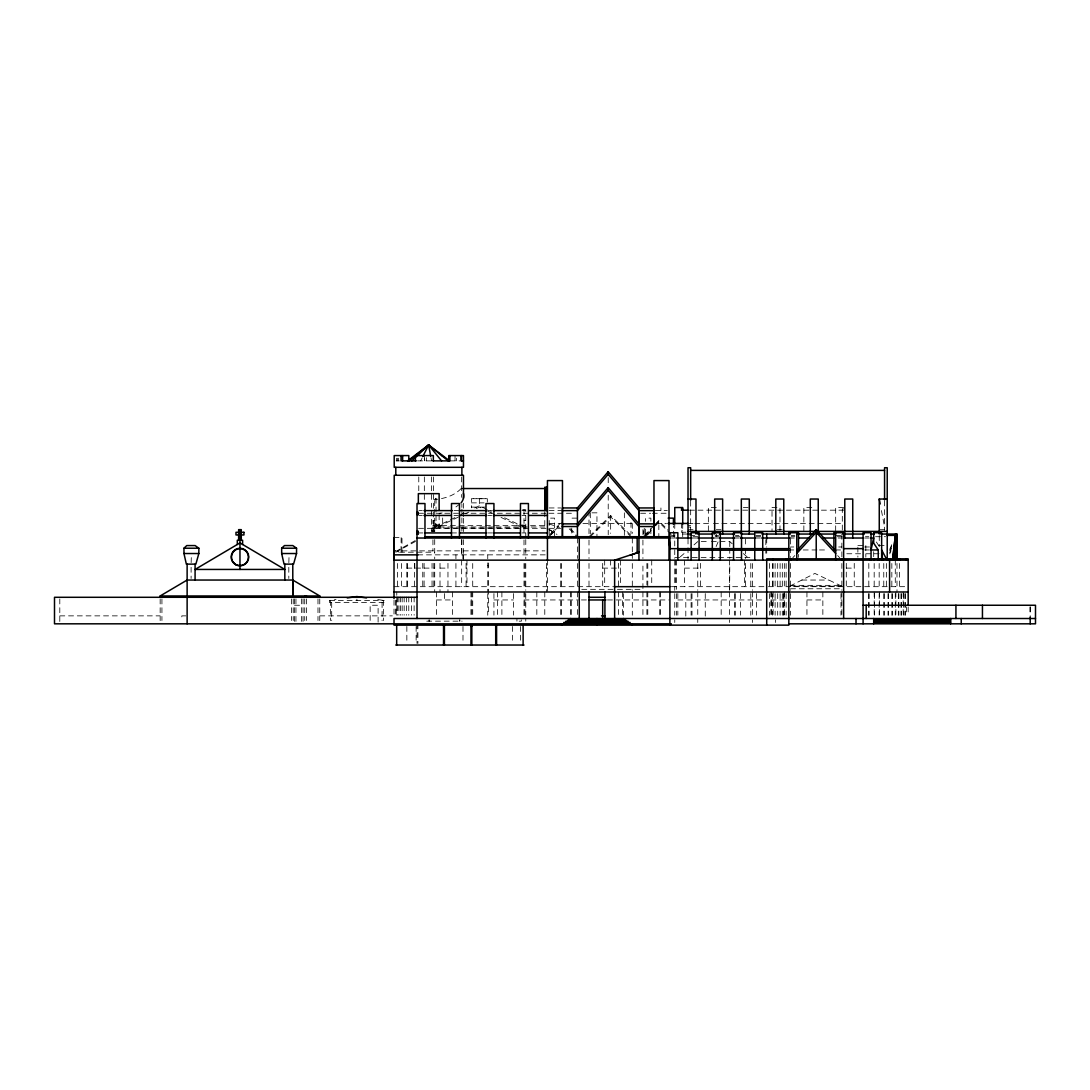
<?xml version="1.0" encoding="UTF-8"?>
<svg xmlns="http://www.w3.org/2000/svg" width="1090" height="1090" viewBox="0 0 1090 1090"><rect width="100%" height="100%" fill="white"/><g stroke="black" fill="none" stroke-linecap="round" stroke-linejoin="round"><path stroke-width="0.75" stroke-dasharray="5 3.75" d="M463.454 560.151L463.454 554.851M191.145 562.617L191.322 556.554M288.85 562.617L289.027 556.554M729.673 589.336L729.769 563.476M426.108 460.879L426.612 457.691M889.753 549.333L892.383 543.133M889.753 550.654L892.383 544.455M889.699 552.576L892.356 546.322M889.699 553.897L891.034 550.777M716.116 546.54L718.065 541.989M420.658 460.879L422.103 457.991M549.197 536.702L562.467 522.11M651.057 530.68L645.58 536.702L650.88 531.402M655.431 525.87L658.837 522.11L673.429 536.702L673.429 525.966M554.51 536.702L554.51 518.131L549.197 518.131L549.197 535.381L562.467 520.788M645.58 535.258L650.88 529.468M655.431 524.508L658.837 520.788L668.129 530.067M792.798 557.753L794.787 555.587M434.706 531.947L434.706 498.253L436.027 498.253L434.706 499.574C444.311 498.661 454.394 495.732 461.125 488.538M549.197 535.381L554.51 530.067M551.322 534.577L554.51 531.402M653.796 525.83L642.923 536.702L642.923 528.323L643.836 534.114M655.431 524.195L658.837 520.788L658.837 536.702M644.245 536.702L650.989 529.972M655.308 525.653L658.837 522.11M632.309 551.785L632.309 536.702L610.645 515.488L588.995 536.702L588.995 512.831M590.317 536.702L610.645 516.81L630.987 536.702M459.939 503.948L453.931 508.471M680.269 556.881L686.509 551.417M694.003 544.864L697.75 541.594M415.263 540.545L396.896 550.872L544.946 550.872M432.934 530.612L431.504 531.416L431.504 509.071M415.522 541.43L395.793 552.194L434.706 552.194M434.706 527.383L449.584 520.189M450.429 519.78L458.508 515.87M459.558 515.352L465.961 512.259M474.777 507.994L479.355 505.774L491.304 511.469M458.318 517.096L434.706 528.323L436.027 525.884L434.706 525.884M465.539 513.663L468.836 512.109M476.344 508.54L479.355 507.109L482.352 508.54M377.767 599.568L384.198 600.508L384.198 602.593L329.589 602.593L329.589 600.508L336.006 599.568M439.134 513.376L442.145 512.954M396.133 460.879L399.403 460.879M417.593 460.879L432.294 460.879M450.334 460.879L460.075 460.879M434.706 499.751L436.027 499.751M471.398 502.871L484.123 502.871M471.398 507.109L487.312 507.109M716.307 507.518L708.35 507.518L708.35 530.735M743.366 507.518L748.149 507.518M811.805 507.518L803.848 507.518L803.848 530.735M843.633 507.518L835.676 507.518L835.676 530.735M549.101 507.954L560.791 507.954M843.633 508.853L842.311 508.853L842.311 532.22M522.587 509.752L525.775 509.752L525.775 537.983M689.507 510.175L696.292 510.175M697.995 510.175L723.46 510.175M725.163 510.175L843.633 510.175M418.914 510.611L422.293 510.611M454.012 510.611L457.8 510.611M487.979 510.611L491.631 510.611M521.96 510.611L525.448 510.611M549.101 510.611L560.791 510.611M655.363 510.611L667.339 510.611M591.979 512.831L596.952 512.831L596.952 536.702M418.56 513.267L547.439 513.267M548.91 513.267L574.239 513.267M640.62 513.267L650.635 513.267M652.311 513.267L667.339 513.267M418.914 515.447L422.293 515.447M454.012 515.447L457.8 515.447M487.979 515.447L491.631 515.447M521.96 515.447L525.448 515.447M577.046 518.131L571.746 518.131L571.746 521.456M434.706 520.366L432.934 520.366L432.934 531.947M524.004 520.366L525.775 520.366M434.706 523.472L436.027 523.472M549.401 523.445L560.028 523.445M582.932 523.445L634.148 523.445M656.139 523.445L666.467 523.445M688.022 523.445L693.104 523.445M694.793 523.445L711.756 523.445M713.446 523.445L720.231 523.445M721.921 523.445L781.271 523.445M782.961 523.445L842.311 523.445M434.706 524.345L436.027 524.345M434.706 524.794L442.131 524.794M519.399 525.026L525.775 525.026M434.706 525.38L441.995 525.38M688.022 525.544L690.665 525.544M432.934 525.666L525.775 525.666M530.517 525.666L544.782 525.666M434.706 526.17L436.027 526.17M434.706 527.001L436.027 527.001M439.134 527.001L460.947 527.001M462.364 527.001L494.642 527.001M496.154 527.001L544.809 527.001M688.022 527.056L690.665 527.056M518.418 528.037L440.278 528.037L440.278 525.666M433.752 528.187L435.196 528.091M418.56 528.323L546.553 528.323M548.87 528.323L560.764 528.323M688.022 529.713L693.322 529.699M716.266 529.699L721.035 529.699M777.402 529.699L782.184 529.699M879.262 529.699L884.562 529.699M431.504 530.98L434.706 530.98M681.386 530.885L682.708 530.885M685.923 532.22L681.386 532.22L681.386 523.445M418.778 532.942L422.866 532.942M451.492 532.928L458.795 532.942M487.571 532.928L493.933 532.928M522.056 532.928L525.244 532.928M682.708 534.045L688.022 534.045M671.399 535.381L674.751 535.381M689.711 535.558L698.186 535.558M715.149 535.558L718.542 535.558M735.409 535.558L738.884 535.558M755.833 535.558L760.929 535.558M791.108 535.558L794.828 535.558M835.676 535.558L842.311 535.558M669.451 536.702L674.751 536.702L672.476 534.427M693.104 536.702L698.186 536.702M715.149 536.702L718.542 536.702M735.409 536.702L740.178 536.702M755.833 536.702L760.929 536.702M791.108 536.702L794.828 536.702M837.215 536.702L842.311 536.702M865.446 536.702L868.812 536.702M875.529 536.702L885.598 536.702M394.021 537.615L401.978 537.615L401.978 552.194M671.372 538.024L676.563 538.024M693.063 538.024L698.172 538.024M714.958 538.024L718.46 538.024M735.164 538.024L738.761 538.024M755.384 538.024L760.752 538.024M790.89 538.024L794.242 538.024M838.128 538.024L841.453 538.024M864.602 538.024L869.275 538.024M701.251 541.594L709.631 541.594M711.307 541.594L729.769 541.594L732.248 543.774M857.871 545.572L864.247 545.572M879.099 545.572L887.056 545.572M790.577 546.976L793.765 546.976M838.687 546.976L841.861 546.976M864.67 546.976L869.452 546.976M790.577 549.96L793.765 549.96M803.221 549.96L817.854 549.96M819.476 549.96L827.61 549.96M835.499 549.96L841.861 549.96M864.67 549.96L869.452 549.96M846.794 553.761L864.247 553.761M865.828 553.761L872.463 553.761M874.125 553.761L879.099 553.761M417.715 554.851L546.553 554.851M674.751 557.508L697.75 557.508M701.115 557.508L752.563 557.508M487.748 565.737L488.633 565.737M406.843 568.108L422.756 568.108M424.092 568.108L432.049 568.108M433.82 568.108L434.706 568.108M440.006 568.108L447.963 568.108M466.084 568.108L466.97 568.108M546.553 568.108L547.439 568.108M602.688 568.108L620.605 568.108M684.479 568.108L700.393 568.108M744.606 568.108L745.492 568.108M846.29 568.108L854.247 568.108M801.845 580.044L828.809 580.044M790.141 585.357L841.861 585.357M841.821 586.243L789.678 586.243L814.87 573.422L841.861 586.256L841.425 585.357L841.425 586.679M394.021 586.679L617.022 586.679M671.413 586.679L767.319 586.679M768.409 586.679L906.403 586.679M790.495 588.777L842.747 588.777M581.774 589.336L615.741 589.336M617.444 589.336L642.923 589.336L642.923 563.476M436.463 599.95L452.377 599.95M470.948 599.95L471.834 599.95M493.933 599.95L513.39 599.95M524.004 599.95L578.381 599.95M581.406 599.95L587.469 599.95M607.471 599.95L669.001 599.95M677.844 599.95L765.017 599.95M770.957 599.95L784.01 599.95M806.941 599.95L822.855 599.95M840.976 599.95L841.861 599.95M329.589 600.508L384.198 600.508M294.532 605.25L303.061 605.25M59.8 615.864L160.162 615.864M185.804 615.864L181.826 615.864L181.826 620.632M319.752 615.864L392.332 615.864M426.735 621.164L462.106 621.164M519.14 621.164L521.347 621.164L521.347 619.842M548.938 523.922L559.456 527.342M504.656 517.805L524.004 527.001M487.312 510.883L491.89 513.063M501.032 517.409L524.004 528.323M549.197 529.617L555.832 533.814M548.801 529.209L557.004 534.495M743.38 553.597L749.552 559.061M570.424 528.745L577.046 535.381M569.198 528.841L577.046 536.702M837.665 555.587L839.654 557.753M876.346 542.003L879.889 547.316M881.442 510.57L884.562 527.056M430.972 457.691L431.572 460.879M1030.2 606.912L1030.2 618.507M1030.077 606.912L1030.077 615.196M908.174 606.912L908.174 615.196M906.403 606.912L906.403 615.196M905.204 593.641L905.204 615.196M905 593.641L905 615.196M903.542 593.641L903.542 615.196M903.188 591.993L903.188 615.196M901.43 593.641L901.43 615.196M900.967 593.641L900.967 615.196M899.563 563.476L899.563 589.336M898.882 593.641L898.882 615.196M898.324 593.641L898.324 615.196M896.988 563.476L896.988 591.993M895.885 591.993L895.885 615.196M895.285 560.151L895.285 586.679M895.285 593.641L895.285 615.196M892.451 593.641L892.451 615.196M891.838 563.476L891.838 586.679M891.838 593.641L891.838 615.196M888.595 593.641L888.595 615.196M888.009 593.641L888.009 615.196M886.347 563.476L886.347 586.679M884.562 500.896L884.562 530.558M884.317 593.641L884.317 615.196M883.772 563.476L883.772 586.679M883.772 593.641L883.772 615.196M879.616 591.993L879.616 615.196M879.262 535.585L879.262 546.376M879.167 563.476L879.167 586.679M879.167 593.641L879.167 615.196M874.507 593.641L874.507 615.196M874.18 563.476L874.18 586.679M874.18 591.993L874.18 615.196M873.69 551.649L873.69 556.758M868.989 593.641L868.989 615.196M868.812 563.476L868.812 586.679M868.812 593.641L868.812 615.196M865.828 545.572L865.828 557.167M857.871 547.207L857.871 557.167M854.247 563.339L854.247 586.679M846.29 563.339L846.29 586.679M841.861 534.304L841.861 558.829M841.861 563.476L841.861 590.317M841.861 591.993L841.861 615.196M840.976 593.573L840.976 615.196M822.855 591.993L822.855 618.507M806.941 591.993L806.941 615.142M798.534 554.388L798.534 557.371M790.577 539.059L790.577 557.385M790.577 563.476L790.577 590.317M790.577 593.641L790.577 615.196M786.122 563.476L786.122 586.679M786.122 593.641L786.122 615.196M784.337 563.476L784.337 586.679M784.337 591.993L784.337 615.196M783.996 593.573L784.01 615.142M783.683 593.573L783.683 615.142M782.32 563.476L782.32 586.679M782.32 593.641L782.32 615.196M779.977 530.735L779.977 507.518L772.02 507.518L772.02 530.735M780.099 563.476L780.099 586.679M780.099 593.641L780.099 615.196M777.688 563.476L777.688 586.679M777.688 593.641L777.688 615.196M775.549 619.842L775.549 622.485M775.113 563.476L775.113 586.679M775.113 593.641L775.113 615.196M773.137 563.476L773.137 586.679M773.137 591.993L773.137 615.196M772.415 563.476L772.415 586.679M772.415 593.641L772.415 615.196M771.27 591.993L771.27 615.142M770.957 591.993L770.957 615.142M769.595 563.476L769.595 586.679M769.595 593.641L769.595 615.196M766.706 538.024L766.706 547.098M766.706 548.243L766.706 556.895M765.82 539.727L765.82 546.54M765.82 548.243L765.82 556.745M756.542 593.573L756.542 615.142M752.563 563.503L752.563 590.317M752.563 591.993L752.563 615.196M752.563 619.842L752.563 622.485M750.792 563.476L750.792 589.336M750.792 593.641L750.792 615.196M745.492 538.951L745.492 547.098M745.492 548.733L745.492 558.53M745.492 563.339L745.492 586.679M744.606 560.151L744.606 586.679M740.628 593.573L740.628 615.142M735.328 593.641L735.328 615.196M734.442 593.641L734.442 615.196M729.769 541.594L729.769 546.649M729.769 548.338L729.769 558.462M729.578 560.151L729.578 590.317M729.578 591.993L729.578 615.196M729.578 619.842L729.578 622.485M721.171 591.993L721.171 615.142M716.307 534.045L716.307 536.702M705.257 593.573L705.257 618.507M700.393 563.339L700.393 586.679M697.75 563.476L697.75 590.317M697.75 591.993L697.75 615.196M697.75 618.507L697.75 622.485M692 593.641L692 615.196M691.115 593.641L691.115 615.196M690.665 501.155L690.665 530.558M688.022 538.951L688.022 560.151M685.801 593.573L685.801 618.507M684.479 560.151L684.479 586.679M682.708 523.445L682.708 536.702M677.844 593.573L677.844 615.142M676.522 560.151L676.522 589.336M676.522 593.641L676.522 615.196M675.637 560.151L675.637 586.679M674.751 523.445L674.751 558.475M674.751 560.151L674.751 590.317M674.751 593.641L674.751 615.196M674.751 619.842L674.751 622.485M660.922 507.954L660.922 510.611M660.608 591.993L660.608 615.196M659.722 591.993L659.722 615.196M651.725 560.151L651.725 585.017M650.88 521.17L650.88 518.131L645.58 518.131L645.58 521.32M650.88 528.745L650.88 536.702M647.787 563.476L647.787 589.336M647.787 591.993L647.787 615.196M646.901 563.476L646.901 585.017M646.901 591.993L646.901 615.142M645.58 529.1L645.58 534.045M644.245 528.323L644.245 533.964M642.923 540.054L642.923 558.475M642.923 591.993L642.923 615.196M632.309 523.445L632.309 533.392M632.309 553.461L632.309 558.475M632.309 563.476L632.309 590.317M632.309 593.641L632.309 615.196M630.987 522.382L630.987 533.787M624.352 512.831L624.352 536.702M623.466 593.641L623.466 615.196M622.594 591.993L622.594 615.196M620.605 560.151L620.605 584.989M618.602 563.339L618.602 586.679M618.602 591.993L618.602 615.142M610.645 515.488L610.645 533.392M610.645 560.151L610.645 568.108M608.22 477.679L608.22 484.314M608.22 495.228L608.22 534.74M604.678 560.151L604.678 586.679M602.688 563.339L602.688 586.679M590.317 512.831L590.317 533.787M588.995 540.054L588.995 558.475M588.995 563.476L588.995 589.336M577.496 538.024L577.496 558.448M577.496 563.476L577.496 586.679M577.496 591.993L577.496 615.196M571.746 528.078L571.746 536.702M571.31 591.993L571.31 615.196M570.424 591.993L570.424 615.196M561.582 563.476L561.582 589.336M561.582 591.993L561.582 615.196M560.696 563.476L560.696 589.336M560.696 591.993L560.696 615.196M547.439 560.151L547.439 591.993M546.553 563.339L546.553 591.993M544.782 511.741L544.782 528.323M544.782 591.993L544.782 615.196M536.825 591.993L536.825 615.196M525.775 539.605L525.775 558.829M525.775 563.503L525.775 590.317M525.775 593.641L525.775 615.196M525.775 618.507L525.775 621.164M525.107 525.666L525.107 528.323M524.889 563.476L524.889 586.679M524.889 591.993L524.889 618.507M524.004 509.752L524.004 533.296M524.004 539.932L524.004 554.851M524.004 563.476L524.004 589.336M524.004 591.993L524.004 615.196M520.461 626.464L520.461 643.345M516.933 618.507L516.933 621.164M513.39 593.573L513.39 615.142M512.504 626.464L512.504 643.345M501.891 591.993L501.891 615.142M497.476 591.993L497.476 615.142M493.933 593.573L493.933 615.142M488.633 562.944L488.633 615.196M487.748 554.851L487.748 558.829M487.748 562.944L487.748 591.993M487.748 593.641L487.748 615.196M487.312 502.068L487.312 498.702L471.398 498.702L471.398 507.845M485.431 498.702L473.264 498.702M479.355 498.702L479.355 507.109M472.719 563.476L472.719 589.336M472.719 591.993L472.719 615.196M471.834 591.993L471.834 615.196M470.948 591.993L470.948 615.196M466.97 560.151L466.97 586.679M466.084 563.339L466.084 586.679M463.454 503.239L463.468 516.674M463.454 518.281L463.468 531.634M463.468 539.686L463.454 558.829M462.991 626.464L462.991 643.345M462.882 554.851L462.882 558.829M461.887 504.057L461.887 507.45M461.887 509.139L461.887 531.143M461.887 539.618L461.887 554.851M461.656 476.97L461.656 497.326M461.656 539.686L461.656 554.851M461.656 560.151L461.656 586.679M459.898 619.842L459.898 621.164M459.544 619.842L459.544 621.164M456.587 458.222L456.587 460.879M455.92 554.851L455.92 558.829M455.92 563.476L455.92 589.336M455.034 455.579L455.034 460.879M452.377 591.993L452.377 615.142M447.963 563.339L447.963 591.993M444.42 593.573L444.42 599.95M442.663 517.968L442.663 525.026L436.463 528.323L436.463 525.666M440.006 563.339L440.006 591.993M439.134 514.793L439.134 531.293M436.463 591.993L436.463 615.142M436.027 498.253L436.027 527.696M435.142 525.666L435.142 528.323M434.706 539.536L434.706 558.829M434.706 563.339L434.706 591.993M433.82 563.339L433.82 586.679M433.452 476.957L433.452 531.307M433.152 525.666L433.152 530.98M432.934 539.822L432.934 550.872M432.049 563.339L432.049 586.679M431.504 476.957L431.504 507.381M429.296 619.842L429.296 621.164M428.956 619.842L428.956 621.164M424.582 455.579L424.582 460.879M424.337 458.222L424.337 460.879M424.337 476.93L424.337 501.809M424.092 563.339L424.092 586.679M422.756 563.339L422.756 586.679M418.778 476.957L418.778 492.176M417.906 623.821L417.906 643.4M417.02 623.821L417.02 643.4M416.135 626.464L416.135 643.4M414.8 563.339L414.8 568.108M414.622 563.476L414.622 586.679M414.132 596.966L414.132 615.196M411.38 596.966L411.38 615.196M408.777 596.966L408.777 615.196M407.347 563.476L407.347 586.679M406.843 563.339L406.843 586.679M406.843 626.464L406.843 643.345M406.366 596.966L406.366 615.196M404.158 596.966L404.158 615.196M402.156 596.966L402.156 615.196M401.542 563.476L401.542 586.679M401.161 537.615L401.025 552.194M400.411 596.966L400.411 615.196M398.926 596.966L398.926 615.196M398.381 458.222L398.381 460.879M398.218 550.872L398.218 552.194M397.605 458.222L397.605 460.879M397.605 563.476L397.605 586.679M397.7 596.966L397.7 615.196M396.774 591.993L396.774 595.303M396.774 596.966L396.774 615.196M396.596 458.222L396.596 460.879M396.133 600.277L396.133 615.196M395.793 600.277L395.793 615.196M394.021 600.277L394.021 615.196M383.421 600.508L383.421 620.551M382.086 602.593L382.086 620.551M378.107 622.131L378.107 605.25L370.15 605.25L370.15 622.131M356.893 599.187L356.893 600.508M331.687 602.593L331.687 620.551M330.365 600.508L330.365 620.551M319.752 598.955L319.752 620.632M317.98 598.955L317.98 620.496M306.494 598.955L306.494 620.496M304.723 598.955L304.723 620.496M303.061 598.887L303.061 622.131M301.658 598.887L301.658 622.131M295.949 598.887L295.949 622.131M294.532 598.887L294.532 622.131M293.224 598.955L293.224 620.496M291.466 598.955L291.466 620.496M288.809 567.318L288.809 578.463M191.104 567.318L191.104 578.463M161.933 598.955L161.933 620.496M160.162 598.955L160.162 620.632M59.8 598.955L59.8 623.821"/><path stroke-width="1.5" d="M882.696 560.151L881.647 549.96L887.056 560.151L887.219 558.829M198.843 553.529L195.873 564.13L186.349 564.13L183.965 553.529L183.965 548.216L186.758 545.572L195.124 545.572L198.843 548.216L198.843 553.529L183.965 553.529M296.548 553.529L293.564 564.13L284.054 564.13L281.67 553.529L281.67 548.216L284.463 545.572L292.829 545.572L296.548 548.216L296.548 553.529L281.67 553.529M422.825 456.533L428.615 444.965L449.652 460.879M426.49 447.622L428.615 444.965L448.235 460.879M638.944 507.954L608.152 471.711L577.428 507.954L577.428 536.389M608.152 471.711L608.152 474.368L577.428 510.611L562.399 510.611M653.918 523.868L638.876 523.868L608.152 487.625L577.428 523.868L562.399 523.868M608.152 487.625L608.152 490.282L577.428 526.524L562.399 526.524M796.776 550.777L816.219 529.645L835.676 550.777M796.776 553.434L816.219 532.302L835.676 553.434M411.843 460.879L428.615 444.965L432.24 448.371M409.077 460.879L428.615 444.965L441.573 460.879M407.578 460.879L428.615 444.965L430.686 456.097M160.162 597.293L160.162 595.971L187.126 580.044L293.224 580.044L293.224 597.293M629.925 555.382L638.944 552.194L637.173 552.194M638.944 552.194L614.624 560.151L614.624 618.507M347.247 597.933L356.893 596.53L366.526 597.933M441.505 455.579L442.254 455.579M416.257 460.879L401.038 460.879L401.093 455.579M432.866 460.879L449.897 460.879L449.897 455.579M463.468 460.879L461.084 460.879L461.084 455.579M690.665 470.39L884.562 470.39M546.553 510.42L546.553 487.216L544.782 487.216L544.782 510.42M462.8 488.538L546.553 488.538M688.022 499.029L695.979 499.029L695.979 534.045M879.262 534.045L879.262 499.029L887.219 499.029M577.496 507.954L562.399 507.954L562.399 536.389M653.973 507.954L638.876 507.954L638.876 536.389M681.386 508.853L682.708 508.853M681.386 510.175L687.804 510.175M423.983 510.611L452.309 510.611M459.108 510.611L486.549 510.611M493.075 510.611L520.38 510.611M528.745 510.611L547.439 510.611M638.876 510.611L653.973 510.611M417.02 512.245L418.342 512.245M417.02 513.267L418.342 513.267M417.02 514.426L418.342 514.426M417.02 514.589L418.342 514.589M423.983 515.447L451.042 515.447M459.49 515.447L486.549 515.447M493.32 515.447L520.38 515.447M528.827 515.447L547.439 515.447M668.129 518.131L673.429 518.131L673.429 524.399M667.993 523.445L688.022 523.445M653.918 526.524L638.876 526.524L608.152 490.282M417.02 531.212L418.342 531.212M688.022 531.402L887.219 531.402M417.02 531.906L418.342 531.906M417.02 532.928L418.342 532.928M424.977 532.928L451.492 532.928M459.462 532.928L485.977 532.928M493.933 532.928L520.461 532.928M528.418 532.928L547.439 532.928M688.022 534.045L691.196 534.045M697.668 534.045L712.969 534.045M719.441 534.045L734.524 534.045M754.035 534.045L741.323 534.045L741.323 499.029L749.28 499.029L749.28 534.045M761.965 534.045L790.4 534.045M798.098 534.045L813.481 534.045M819.489 534.045L834.831 534.045M842.734 534.045L864.343 534.045M870.965 534.045L874.289 534.045M880.856 534.045L896.988 534.045L896.988 560.151M417.02 534.25L418.342 534.25M887.219 535.381L896.825 535.381L894.018 560.151L896.825 534.045L896.825 560.151M424.977 536.702L669.001 536.702L669.887 547.848M417.02 538.024L669.887 538.024M676.754 538.024L692.041 538.024M698.118 538.024L714.127 538.024M719.223 538.024L734.51 538.024M740.219 538.024L755.384 538.024M761.692 538.024L790.536 538.024M799.038 538.024L809.284 538.024M823.154 538.024L834.804 538.024M843.115 538.024L863.089 538.024M870.665 538.024L873.69 538.024L871.046 549.96L878.24 549.96L878.24 560.151M183.965 548.216L198.843 548.216M281.67 548.216L296.548 548.216M788.942 548.638L669.887 548.638L669.001 538.024M843.497 548.638L863.089 548.638M677.844 550.191L788.942 550.191M394.021 550.872L395.793 550.872M394.212 554.851L418.233 554.851M394.021 560.151L908.174 560.151M614.624 586.679L669.887 586.679M394.021 591.993L908.174 591.993M160.162 595.971L319.752 595.971L319.752 597.293M417.02 597.293L54.5 597.293L54.5 623.821L671.358 623.821M588.995 597.293L604.909 597.293M588.995 599.95L605.877 599.95M863.089 605.25L1035.5 605.25L1035.5 623.821L788.656 623.821M601.544 615.864L605.018 615.864M1035.5 618.507L394.021 618.507L394.021 625.142L788.819 625.142L788.819 532.724L798.534 532.724L798.534 549.946M873.69 619.842L950.616 619.842M873.69 621.164L950.616 621.164M873.69 622.485L950.616 622.485M470.948 626.464L471.834 626.464M395.793 645.035L524.004 645.035M292.788 580.044L319.752 595.971M608.152 474.368L638.944 510.611L638.944 536.389M878.24 549.96L873.69 543.147L873.69 532.724L881.647 532.724L881.647 560.151M879.262 499.029L880.202 503.975M1030.2 617.063L1030.2 623.821M982.444 605.25L982.444 618.507M961.23 618.507L961.23 623.821M955.93 605.25L955.93 618.507M950.616 618.507L950.616 623.821M908.174 605.25L908.174 558.829L766.706 558.829L766.706 625.142M906.403 558.829L906.403 560.151M899.563 558.829L899.563 560.151M899.25 558.829L899.25 560.151M895.503 538.678L895.503 560.151M889.576 558.829L889.59 591.993M887.219 560.151L887.219 467.733L884.562 467.733L884.562 499.942M887.056 558.829L887.056 560.151M878.881 558.829L878.881 560.151M874.194 558.829L874.194 560.151M873.69 618.507L873.69 623.821M871.046 560.151L871.046 532.724L863.089 532.724L863.089 623.821M870.542 558.829L870.542 560.151M869.67 558.829L869.67 560.151M866.196 605.25L866.196 618.507M856.018 618.507L856.018 623.821M852.734 538.024L852.734 499.029L844.777 499.029L844.777 538.024M843.633 618.507L843.633 532.724L833.904 532.724L833.904 549.946M841.861 558.829L841.861 560.151M835.676 532.724L835.676 560.151M818.249 534.045L818.249 499.029L810.292 499.029L810.292 534.045M816.219 529.645L816.219 558.829M796.776 532.724L796.776 560.151M790.577 558.829L790.577 560.151M787.811 558.829L787.811 560.151M786.34 558.829L786.34 560.151M783.764 534.045L783.764 499.029L775.808 499.029L775.808 534.045M773.137 558.829L773.137 560.151M766.706 534.045L766.706 538.951M762.727 560.151L762.727 532.724L754.771 532.724L754.771 560.151M741.513 560.151L741.513 532.724L733.556 532.724L733.556 560.151M722.629 534.045L722.629 499.029L714.672 499.029L714.672 534.045M720.286 560.151L720.286 532.724L712.329 532.724L712.329 560.151M699.072 560.151L699.072 532.724L691.115 532.724L691.115 560.151M690.665 500.228L690.665 467.733L688.022 467.733L688.022 538.024M682.708 524.208L682.708 507.518L674.751 507.518L674.751 523.731M677.844 560.151L677.844 532.724L669.887 532.724L669.887 625.142M669.001 560.151L669.001 480.581L653.973 480.581L653.973 536.702M653.918 507.954L653.918 536.389M638.944 536.702L638.944 560.151M637.173 536.702L637.173 552.78M632.309 623.821L632.309 625.142M630.102 623.821L630.102 622.485L563.789 622.485L563.789 623.821M627.894 622.485L627.894 621.164L565.996 621.164L565.996 622.485M625.687 621.164L625.687 619.842L568.217 619.842L568.217 621.164M623.466 618.507L623.466 619.842M604.909 591.993L604.909 618.507M602.688 599.95L602.688 618.507M596.952 618.507L596.952 625.142M588.995 591.993L588.995 618.507M579.267 536.702L579.267 618.507M570.424 618.507L570.424 619.842M562.467 536.702L562.467 480.581L547.439 480.581L547.439 560.151M561.582 623.821L561.582 625.142M546.499 487.216L546.499 510.27M545.668 488.538L545.668 510.147M528.418 538.024L528.418 503.539L520.461 503.539L520.461 538.024M523.118 625.456L523.118 645.035M496.59 625.456L496.59 645.035M495.705 625.456L495.705 645.035M493.933 538.024L493.933 503.539L485.977 503.539L485.977 538.024M471.834 625.456L471.834 645.035M470.948 625.456L470.948 645.035M463.454 498.212L463.468 475.267L394.212 475.267L394.212 560.151M461.887 467.31L461.887 475.267M461.547 455.579L461.547 460.879M459.462 538.024L459.462 503.539L451.492 503.539L451.492 538.024M448.739 460.879L448.739 455.579L463.468 455.579L463.468 467.31L394.212 467.31L394.212 455.579L408.805 455.579L408.805 460.879M444.42 625.456L444.42 645.035M443.535 625.456L443.535 645.035M439.134 509.997L439.134 493.647L418.342 493.647L418.342 503.539M433.343 460.879L433.343 455.579L415.426 455.579L415.426 460.879M424.977 538.024L424.977 503.539L417.02 503.539L417.02 618.507M402.632 455.579L402.632 460.879M396.678 625.456L396.678 645.035M395.793 467.31L395.793 475.267M394.021 537.615L394.021 598.614M306.494 595.971L306.494 597.293M304.723 595.971L304.723 597.293M292.788 564.13L292.788 595.971M284.831 564.13L284.831 580.044M242.607 544.482L242.607 540.259L237.307 540.259L237.307 544.482M241.285 540.259L241.285 529.645L238.628 529.645L238.628 540.259M239.964 529.645L239.964 569.443M195.083 564.13L195.083 580.044M187.126 564.13L187.126 623.821M161.933 595.971L161.933 597.293M463.468 493.361A44.418 20.873 0 0 1 461.084 502.899M895.503 534.045L892.601 560.151L895.503 534.045M239.964 542.915L195.083 569.443L284.831 569.443L239.964 542.915M243.942 532.302L235.985 532.302L235.985 534.958L243.942 534.958L243.942 532.302M235.576 564.62A8.775 8.775 0 0 0 248.724 557.031A8.775 8.775 0 0 0 235.576 549.428A8.775 8.775 0 0 0 235.576 564.62M233.955 563.121A8.488 8.488 0 0 0 248.152 559.32A8.488 8.488 0 0 0 237.756 548.924A8.488 8.488 0 0 0 233.955 563.121"/></g></svg>
